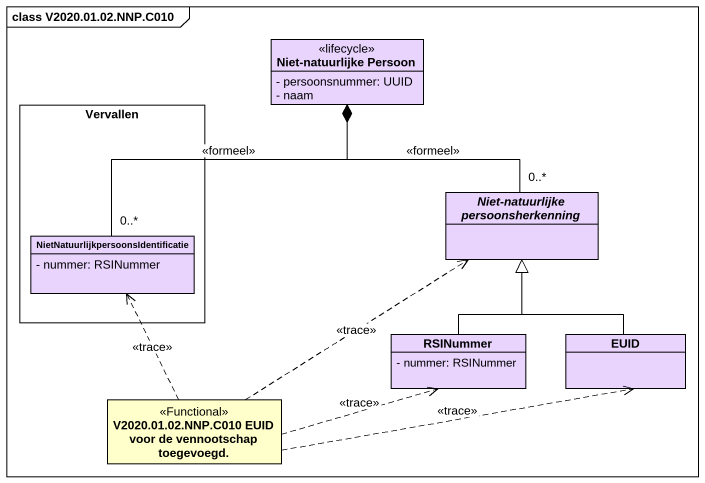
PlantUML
@startuml
mainframe class V2020.01.02.NNP.C010
hide circle
hide empty members
skinparam classAttributeIconSize 0
class "Niet-natuurlijke Persoon" as Niet_natuurlijke_Persoon <<lifecycle>> #E9D4FE {
  - persoonsnummer: UUID
  - naam
}
rectangle Vervallen {
  class "NietNatuurlijkpersoonsIdentificatie" as NietNatuurlijkpersoonsIdenti #E9D4FE {
    - nummer: RSINummer
  }
}
abstract class "Niet-natuurlijke persoonsherkenning" as Niet_natuurlijke #E9D4FE
class RSINummer #E9D4FE {
  - nummer: RSINummer
}
class EUID #E9D4FE
class "V2020.01.02.NNP.C010 EUID voor de vennootschap toegevoegd." as V2020_01_02_NNP_C010_EUID <<Functional>>
Niet_natuurlijke "0..*" -up-* Niet_natuurlijke_Persoon : <<formeel>>
NietNatuurlijkpersoonsIdenti "0..*" -up-* Niet_natuurlijke_Persoon : <<formeel>>
RSINummer -up-|> Niet_natuurlijke
EUID -up-|> Niet_natuurlijke
V2020_01_02_NNP_C010_EUID .up.> Niet_natuurlijke : <<trace>>
V2020_01_02_NNP_C010_EUID .up.> NietNatuurlijkpersoonsIdenti : <<trace>>
V2020_01_02_NNP_C010_EUID .right.> RSINummer : <<trace>>
V2020_01_02_NNP_C010_EUID .right.> EUID : <<trace>>
@enduml
